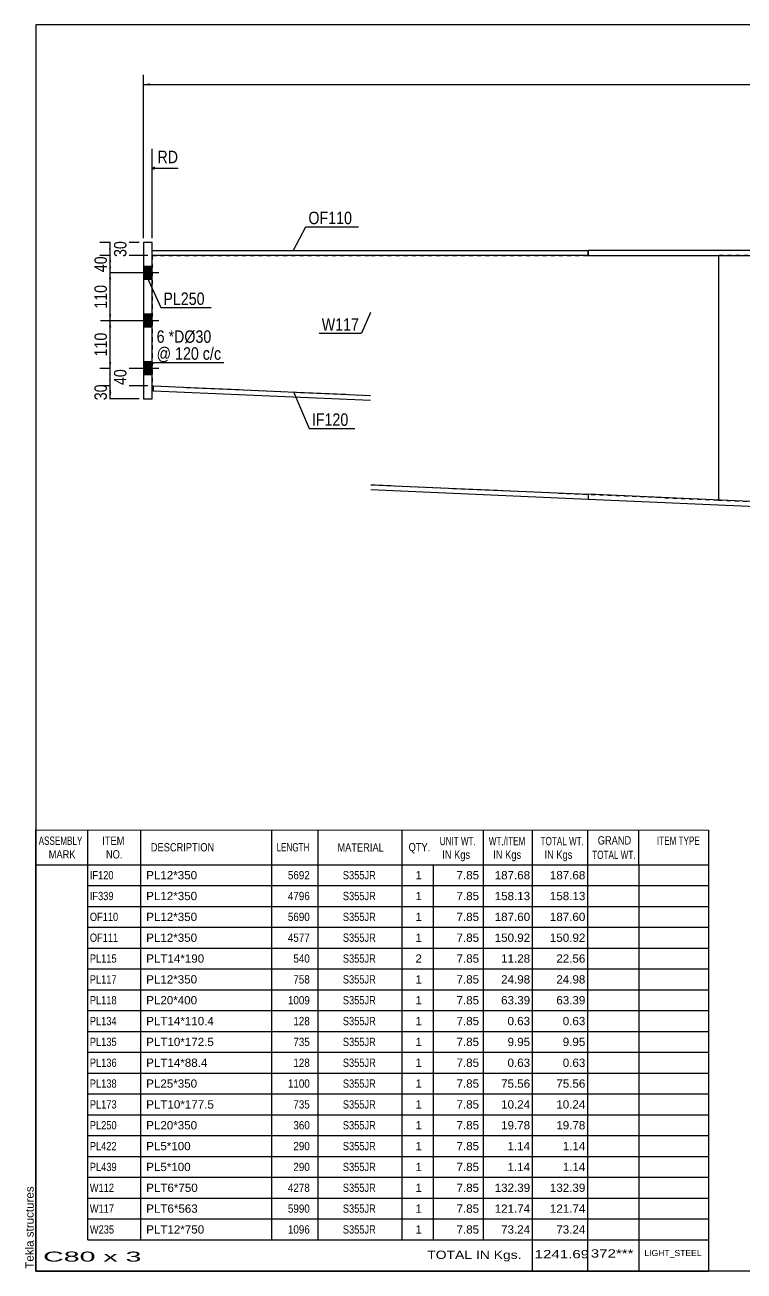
# Model space of a CAD drawing. Header units: millimetres. Extents: x -329 to 84, y -164 to 123.
# Drawn here: x -328.8 to -163.2, y -164.1 to 123 of the extents above; entities that cross this region are included whole.
import ezdxf

# ---------------------------------------------------------------- set-up
doc = ezdxf.new("R2010")
doc.units = ezdxf.units.MM
doc.linetypes.add('DXK_LINE_DOT1', pattern=[1.8814, 0.9407, -0.9407])
doc.styles.add('Arial', font='ARIAL.TTF', dxfattribs={"height": 0.2})
doc.styles.add('Arial Narrow', font='ARIALN.TTF', dxfattribs={"height": 0.2})

# ---------------------------------------------------------------- blocks, each defined once
blk = doc.blocks.new('Unknown-623327704-1210')
at = {"color": 5, "linetype": 'Continuous'}
for p, q in [((83.69, 122.96), (-326.31, 122.96)), ((-326.31, 122.96), (-326.31, -164.04)), ((83.69, -164.04), (83.69, 122.96)), ((-326.31, -164.04), (83.69, -164.04))]:
    blk.add_line(p, q, dxfattribs=at)
at = {"color": 174, "linetype": 'Continuous', "style": 'Arial'}
blk.add_text('Tekla structures', height=1.9102, rotation=90, dxfattribs=at).set_placement((-326.81, -163.54))
blk = doc.blocks.new('Part-623327704-3778 - 1231')
at = {"color": 2, "linetype": 'Continuous'}
for p, q in [((-299.25, 38.62), (-299.2, 39.81)), ((-249.25, 36.42), (-299.25, 38.62)), ((-299.2, 39.81), (-249.25, 37.62)), ((-249.15, 17.04), (-199.1, 14.84)), ((-199.15, 13.64), (-249.15, 15.84)), ((-199.1, 14.84), (-199.15, 13.64))]:
    blk.add_line(p, q, dxfattribs=at)
blk = doc.blocks.new('Part-623327704-3779 - 1231')
at = {"color": 2, "linetype": 'Continuous'}
for p, q in [((-299.5, 69.83), (-299.5, 71.03)), ((-299.5, 71.03), (-249.25, 71.03)), ((-249.25, 69.83), (-299.5, 69.83)), ((-249.15, 71.03), (-199.1, 71.03)), ((-199.1, 69.83), (-249.15, 69.83)), ((-199.1, 71.03), (-199.1, 69.83))]:
    blk.add_line(p, q, dxfattribs=at)
blk = doc.blocks.new('Part-623327704-3780 - 1231')
at = {"color": 2, "linetype": 'Continuous'}
for p, q in [((-119.1, 71.03), (-199.1, 71.03)), ((-199.1, 69.83), (-199.1, 71.03)), ((-199.1, 69.83), (-119.1, 69.83)), ((-66.99, 71.03), (-119, 71.03)), ((-119, 69.83), (-66.99, 69.83)), ((-66.99, 69.83), (-66.99, 71.03))]:
    blk.add_line(p, q, dxfattribs=at)
blk = doc.blocks.new('Part-623327704-3785 - 1231')
at = {"color": 2, "linetype": 'Continuous'}
blk.add_line((-169.1, 69.83), (-169.1, 13.52), dxfattribs=at)
at = {"color": 7, "linetype": 'DXK_LINE_DOT1'}
for p, q in [((-119.1, 69.83), (-169.1, 69.83)), ((-66.89, 69.83), (-119, 69.83)), ((-66.89, -5.17), (-66.89, 69.83)), ((-169.1, 13.52), (-119.1, 11.33)), ((-119, -2.98), (-68.97, -5.17)), ((-68.97, -5.17), (-66.89, -5.17))]:
    blk.add_line(p, q, dxfattribs=at)
blk = doc.blocks.new('Part-623327704-3794 - 1231')
at = {"color": 2, "linetype": 'Continuous'}
for p, q in [((-299.5, 72.83), (-301.5, 72.83)), ((-301.5, 72.83), (-301.5, 36.83)), ((-299.5, 36.83), (-299.5, 72.83)), ((-301.5, 36.83), (-299.5, 36.83))]:
    blk.add_line(p, q, dxfattribs=at)
blk = doc.blocks.new('Part-623327704-3796 - 1231')
at = {"color": 2, "linetype": 'Continuous'}
for p, q in [((-199.1, 14.84), (-199.15, 13.64)), ((-119.1, 11.33), (-199.1, 14.84)), ((-119.1, 10.13), (-199.15, 13.64)), ((-68.97, -5.17), (-119, -2.98)), ((-69, -6.37), (-119, -4.18)), ((-68.97, -5.17), (-45.57, -5.17)), ((-45.57, -6.37), (-69, -6.37))]:
    blk.add_line(p, q, dxfattribs=at)
at = {"color": 7, "linetype": 'DXK_LINE_DOT1'}
blk.add_line((-45.57, -5.17), (-45.57, -6.37), dxfattribs=at)
blk = doc.blocks.new('Part-623327704-3803 - 1231')
at = {"color": 7, "linetype": 'DXK_LINE_DOT1'}
for p, q in [((-299.5, 69.83), (-249.25, 69.83)), ((-299.5, 69.83), (-299.5, 39.83)), ((-249.15, 69.83), (-169.1, 69.83)), ((-299.2, 39.81), (-249.25, 37.62)), ((-249.15, 17.04), (-169.1, 13.52))]:
    blk.add_line(p, q, dxfattribs=at)
at = {"color": 2, "linetype": 'Continuous'}
for p, q in [((-169.1, 69.83), (-169.1, 13.52)), ((-299.5, 39.83), (-299.2, 39.81))]:
    blk.add_line(p, q, dxfattribs=at)
blk = doc.blocks.new('Bolt-623327704-3809 - 1231')
at = {"linetype": 'Continuous'}
for points in [[(-301.5, 67.33), (-301.5, 64.33), (-299.5, 64.33), (-299.5, 67.33)], [(-301.5, 67.33), (-301.5, 64.33), (-299.5, 64.33), (-299.5, 67.33)], [(-301.5, 56.33), (-301.5, 53.33), (-299.5, 53.33), (-299.5, 56.33)], [(-301.5, 56.33), (-301.5, 53.33), (-299.5, 53.33), (-299.5, 56.33)], [(-301.5, 45.33), (-301.5, 42.33), (-299.5, 42.33), (-299.5, 45.33)], [(-301.5, 45.33), (-301.5, 42.33), (-299.5, 42.33), (-299.5, 45.33)]]:
    blk.add_hatch(color=3, dxfattribs=at).paths.add_polyline_path(points)
at = {"color": 3, "linetype": 'Continuous'}
for p, q in [((-299.5, 67.33), (-301.5, 67.33)), ((-299.5, 67.33), (-301.5, 67.33)), ((-298, 65.83), (-301.5, 65.83)), ((-298, 65.83), (-301.5, 65.83)), ((-299.5, 64.33), (-301.5, 64.33)), ((-299.5, 64.33), (-301.5, 64.33)), ((-299.5, 56.33), (-301.5, 56.33)), ((-299.5, 56.33), (-301.5, 56.33)), ((-298, 54.83), (-301.5, 54.83)), ((-298, 54.83), (-301.5, 54.83)), ((-299.5, 53.33), (-301.5, 53.33)), ((-299.5, 53.33), (-301.5, 53.33)), ((-299.5, 45.33), (-301.5, 45.33)), ((-299.5, 45.33), (-301.5, 45.33)), ((-298, 43.83), (-301.5, 43.83)), ((-298, 43.83), (-301.5, 43.83)), ((-299.5, 42.33), (-301.5, 42.33)), ((-299.5, 42.33), (-301.5, 42.33))]:
    blk.add_line(p, q, dxfattribs=at)
blk = doc.blocks.new('StraightDimension-623327704-1827 - 1231')
at = {"linetype": 'Continuous'}
blk.add_hatch(color=7, dxfattribs=at).paths.add_polyline_path([(-68.49, 89.41), (-66.99, 89.16), (-68.49, 88.91)])
at = {"color": 7, "linetype": 'Continuous'}
for p, q in [((-66.99, 73.33), (-66.99, 93.66)), ((-78.88, 89.16), (-66.99, 89.16))]:
    blk.add_line(p, q, dxfattribs=at)
at = {"color": 0, "linetype": 'Continuous'}
blk.add_wipeout([(-292.97, 90.51), (-292.97, 94.71), (-298.91, 94.71), (-298.91, 90.51)], dxfattribs=at)
at = {"color": 7, "linetype": 'Continuous'}
for p, q in [((-299.5, 73.83), (-299.5, 94.41)), ((-299, 90.16), (-299.5, 89.91)), ((-299, 89.66), (-299.5, 89.91)), ((-293.57, 89.91), (-299.5, 89.91))]:
    blk.add_line(p, q, dxfattribs=at)
at = {"color": 3, "linetype": 'Continuous', "style": 'Arial Narrow'}
blk.add_text('RD', height=2.863, dxfattribs=at).set_placement((-298.31, 91.11))
at = {"color": 0}
blk.add_wipeout([(-67.76, 90.06), (-67.76, 94.26), (-78.11, 94.26), (-78.11, 90.06)], dxfattribs=at)
at = {"color": 3, "style": 'Arial Narrow'}
blk.add_text('10267', height=2.863, dxfattribs=at).set_placement((-77.51, 90.66))
blk = doc.blocks.new('StraightDimension-623327704-1775 - 1231')
at = {"linetype": 'Continuous'}
for points in [[(-309.45, 53.33), (-309.2, 54.83), (-308.95, 53.33)], [(-308.95, 45.33), (-309.2, 43.83), (-309.45, 45.33)]]:
    blk.add_hatch(color=7, dxfattribs=at).paths.add_polyline_path(points)
at = {"color": 7, "linetype": 'Continuous'}
for p, q in [((-300.5, 54.83), (-311.45, 54.83)), ((-309.2, 43.83), (-309.2, 54.83)), ((-300.5, 43.83), (-311.45, 43.83))]:
    blk.add_line(p, q, dxfattribs=at)
at = {"color": 0}
blk.add_wipeout([(-309.35, 52.67), (-313.55, 52.67), (-313.55, 45.99), (-309.35, 45.99)], dxfattribs=at)
at = {"color": 3, "style": 'Arial Narrow'}
blk.add_text('110', height=2.863, rotation=90.0002, dxfattribs=at).set_placement((-309.95, 46.59))
blk = doc.blocks.new('StraightDimension-623327704-1756 - 1231')
at = {"linetype": 'Continuous'}
for points in [[(-309.45, 64.33), (-309.2, 65.83), (-308.95, 64.33)], [(-308.95, 56.33), (-309.2, 54.83), (-309.45, 56.33)]]:
    blk.add_hatch(color=7, dxfattribs=at).paths.add_polyline_path(points)
at = {"color": 7, "linetype": 'Continuous'}
for p, q in [((-300.5, 65.83), (-311.45, 65.83)), ((-309.2, 54.83), (-309.2, 65.83)), ((-300.5, 54.83), (-311.45, 54.83))]:
    blk.add_line(p, q, dxfattribs=at)
at = {"color": 0}
blk.add_wipeout([(-309.35, 63.67), (-313.55, 63.67), (-313.55, 56.99), (-309.35, 56.99)], dxfattribs=at)
at = {"color": 3, "style": 'Arial Narrow'}
blk.add_text('110', height=2.863, rotation=90.0002, dxfattribs=at).set_placement((-309.95, 57.59))
blk = doc.blocks.new('StraightDimension-623327704-1898 - 1231')
at = {"linetype": 'Continuous'}
for points in [[(-300, 108.99), (-301.5, 109.24), (-300, 109.49)], [(69, 109.49), (70.5, 109.24), (69, 108.99)]]:
    blk.add_hatch(color=7, dxfattribs=at).paths.add_polyline_path(points)
at = {"color": 7, "linetype": 'Continuous'}
for p, q in [((-301.5, 73.83), (-301.5, 111.49)), ((-301.5, 109.24), (70.5, 109.24)), ((70.5, 13.49), (70.5, 111.49))]:
    blk.add_line(p, q, dxfattribs=at)
at = {"color": 0}
blk.add_wipeout([(-110.33, 109.39), (-110.33, 113.59), (-120.67, 113.59), (-120.67, 109.39)], dxfattribs=at)
at = {"color": 3, "style": 'Arial Narrow'}
blk.add_text('11662', height=2.863, dxfattribs=at).set_placement((-120.07, 109.99))
blk = doc.blocks.new('StraightDimension-623327704-1737 - 1231')
at = {"linetype": 'Continuous'}
for points in [[(-309.45, 68.33), (-309.2, 69.83), (-308.95, 68.33)], [(-308.95, 67.33), (-309.2, 65.83), (-309.45, 67.33)]]:
    blk.add_hatch(color=7, dxfattribs=at).paths.add_polyline_path(points)
at = {"color": 7, "linetype": 'Continuous'}
for p, q in [((-300.5, 69.83), (-311.45, 69.83)), ((-309.2, 65.83), (-309.2, 69.83)), ((-300.5, 65.83), (-311.45, 65.83))]:
    blk.add_line(p, q, dxfattribs=at)
at = {"color": 0}
blk.add_wipeout([(-309.35, 70.26), (-313.55, 70.26), (-313.55, 65.4), (-309.35, 65.4)], dxfattribs=at)
at = {"color": 3, "style": 'Arial Narrow'}
blk.add_text('40', height=2.863, rotation=90.0002, dxfattribs=at).set_placement((-309.95, 66))
blk = doc.blocks.new('StraightDimension-623327704-1722 - 1231')
at = {"linetype": 'Continuous'}
for points in [[(-309.45, 71.33), (-309.2, 72.83), (-308.95, 71.33)], [(-308.95, 71.33), (-309.2, 69.83), (-309.45, 71.33)]]:
    blk.add_hatch(color=7, dxfattribs=at).paths.add_polyline_path(points)
at = {"color": 7, "linetype": 'Continuous'}
for p, q in [((-302.5, 72.83), (-311.6, 72.83)), ((-309.2, 69.83), (-309.2, 72.83)), ((-300.5, 69.83), (-311.6, 69.83))]:
    blk.add_line(p, q, dxfattribs=at)
at = {"color": 0}
blk.add_wipeout([(-304.85, 73.76), (-309.05, 73.76), (-309.05, 68.9), (-304.85, 68.9)], dxfattribs=at)
at = {"color": 3, "style": 'Arial Narrow'}
blk.add_text('30', height=2.863, rotation=90.0002, dxfattribs=at).set_placement((-305.45, 69.5))
blk = doc.blocks.new('StraightDimension-623327704-1813 - 1231')
at = {"linetype": 'Continuous'}
for points in [[(-309.45, 38.33), (-309.2, 39.83), (-308.95, 38.33)], [(-308.95, 38.33), (-309.2, 36.83), (-309.45, 38.33)]]:
    blk.add_hatch(color=7, dxfattribs=at).paths.add_polyline_path(points)
at = {"color": 7, "linetype": 'Continuous'}
for p, q in [((-300.5, 39.83), (-311.45, 39.83)), ((-309.2, 36.83), (-309.2, 39.83)), ((-302.5, 36.83), (-311.45, 36.83))]:
    blk.add_line(p, q, dxfattribs=at)
at = {"color": 0}
blk.add_wipeout([(-309.35, 40.76), (-313.55, 40.76), (-313.55, 35.9), (-309.35, 35.9)], dxfattribs=at)
at = {"color": 3, "style": 'Arial Narrow'}
blk.add_text('30', height=2.863, rotation=90.0002, dxfattribs=at).set_placement((-309.95, 36.5))
blk = doc.blocks.new('StraightDimension-623327704-1792 - 1231')
at = {"linetype": 'Continuous'}
for points in [[(-309.45, 42.33), (-309.2, 43.83), (-308.95, 42.33)], [(-308.95, 41.33), (-309.2, 39.83), (-309.45, 41.33)]]:
    blk.add_hatch(color=7, dxfattribs=at).paths.add_polyline_path(points)
at = {"color": 7, "linetype": 'Continuous'}
for p, q in [((-300.5, 43.83), (-311.6, 43.83)), ((-309.2, 39.83), (-309.2, 43.83)), ((-300.5, 39.83), (-311.6, 39.83))]:
    blk.add_line(p, q, dxfattribs=at)
at = {"color": 0}
blk.add_wipeout([(-304.85, 44.26), (-309.05, 44.26), (-309.05, 39.4), (-304.85, 39.4)], dxfattribs=at)
at = {"color": 3, "style": 'Arial Narrow'}
blk.add_text('40', height=2.863, rotation=90.0002, dxfattribs=at).set_placement((-305.45, 40))
blk = doc.blocks.new('CBS_BOM-623327704-4523')
at = {"color": 7, "linetype": 'Continuous'}
for p, q in [((-326.34, -70.47), (-326.34, -62.47)), ((-326.34, -62.47), (-171.42, -62.48)), ((-314.34, -70.47), (-314.34, -62.47)), ((-302.15, -70.47), (-302.15, -62.47)), ((-271.99, -70.47), (-271.99, -62.47)), ((-261.31, -70.47), (-261.31, -62.47)), ((-241.99, -70.47), (-241.99, -62.47)), ((-223.19, -70.47), (-223.19, -62.47)), ((-211.98, -70.47), (-211.98, -62.47)), ((-199.19, -70.47), (-199.19, -62.47)), ((-187.44, -70.47), (-187.44, -62.47)), ((-171.42, -62.48), (-171.42, -70.47)), ((-326.34, -70.47), (-171.42, -70.47)), ((-326.34, -75.27), (-326.34, -70.47)), ((-314.34, -75.27), (-314.34, -70.47)), ((-302.15, -75.27), (-302.15, -70.47)), ((-271.99, -75.27), (-271.99, -70.47)), ((-261.31, -75.27), (-261.31, -70.47)), ((-241.99, -75.27), (-241.99, -70.47)), ((-234.73, -75.27), (-234.73, -70.47)), ((-223.19, -75.27), (-223.19, -70.47)), ((-211.98, -75.27), (-211.98, -70.47)), ((-199.19, -75.27), (-199.19, -70.47)), ((-187.42, -75.27), (-187.42, -70.47)), ((-171.42, -70.48), (-171.42, -75.27)), ((-326.34, -80.07), (-326.34, -75.27)), ((-314.34, -75.27), (-171.42, -75.27)), ((-314.34, -80.07), (-314.34, -75.27)), ((-302.15, -80.07), (-302.15, -75.27)), ((-271.99, -80.07), (-271.99, -75.27)), ((-261.31, -80.07), (-261.31, -75.27)), ((-241.99, -80.07), (-241.99, -75.27)), ((-234.73, -80.07), (-234.73, -75.27)), ((-223.19, -80.07), (-223.19, -75.27)), ((-211.98, -80.07), (-211.98, -75.27)), ((-199.19, -80.07), (-199.19, -75.27)), ((-187.42, -80.07), (-187.42, -75.27)), ((-171.42, -75.28), (-171.42, -80.07)), ((-326.34, -84.87), (-326.34, -80.07)), ((-314.34, -80.07), (-171.42, -80.07)), ((-314.34, -84.87), (-314.34, -80.07)), ((-302.15, -84.87), (-302.15, -80.07)), ((-271.99, -84.87), (-271.99, -80.07)), ((-261.31, -84.87), (-261.31, -80.07)), ((-241.99, -84.87), (-241.99, -80.07)), ((-234.73, -84.87), (-234.73, -80.07)), ((-223.19, -84.87), (-223.19, -80.07)), ((-211.98, -84.87), (-211.98, -80.07)), ((-199.19, -84.87), (-199.19, -80.07)), ((-187.42, -84.87), (-187.42, -80.07)), ((-171.42, -80.08), (-171.42, -84.87)), ((-326.34, -89.67), (-326.34, -84.87)), ((-314.34, -84.87), (-171.42, -84.87)), ((-314.34, -89.67), (-314.34, -84.87)), ((-302.15, -89.67), (-302.15, -84.87)), ((-271.99, -89.67), (-271.99, -84.87)), ((-261.31, -89.67), (-261.31, -84.87)), ((-241.99, -89.67), (-241.99, -84.87)), ((-234.73, -89.67), (-234.73, -84.87)), ((-223.19, -89.67), (-223.19, -84.87)), ((-211.98, -89.67), (-211.98, -84.87)), ((-199.19, -89.67), (-199.19, -84.87)), ((-187.42, -89.67), (-187.42, -84.87)), ((-171.42, -84.88), (-171.42, -89.67)), ((-326.34, -94.47), (-326.34, -89.67)), ((-314.34, -89.67), (-171.42, -89.67)), ((-314.34, -94.47), (-314.34, -89.67)), ((-302.15, -94.47), (-302.15, -89.67)), ((-271.99, -94.47), (-271.99, -89.67)), ((-261.31, -94.47), (-261.31, -89.67)), ((-241.99, -94.47), (-241.99, -89.67)), ((-234.73, -94.47), (-234.73, -89.67)), ((-223.19, -94.47), (-223.19, -89.67)), ((-211.98, -94.47), (-211.98, -89.67)), ((-199.19, -94.47), (-199.19, -89.67)), ((-187.42, -94.47), (-187.42, -89.67)), ((-171.42, -89.68), (-171.42, -94.47)), ((-326.34, -99.27), (-326.34, -94.47)), ((-314.34, -94.47), (-171.42, -94.47)), ((-314.34, -99.27), (-314.34, -94.47)), ((-302.15, -99.27), (-302.15, -94.47)), ((-271.99, -99.27), (-271.99, -94.47)), ((-261.31, -99.27), (-261.31, -94.47)), ((-241.99, -99.27), (-241.99, -94.47)), ((-234.73, -99.27), (-234.73, -94.47)), ((-223.19, -99.27), (-223.19, -94.47)), ((-211.98, -99.27), (-211.98, -94.47)), ((-199.19, -99.27), (-199.19, -94.47)), ((-187.42, -99.27), (-187.42, -94.47)), ((-171.42, -94.48), (-171.42, -99.27)), ((-326.34, -104.07), (-326.34, -99.27)), ((-314.34, -99.27), (-171.42, -99.27)), ((-314.34, -104.07), (-314.34, -99.27)), ((-302.15, -104.07), (-302.15, -99.27)), ((-271.99, -104.07), (-271.99, -99.27)), ((-261.31, -104.07), (-261.31, -99.27)), ((-241.99, -104.07), (-241.99, -99.27)), ((-234.73, -104.07), (-234.73, -99.27)), ((-223.19, -104.07), (-223.19, -99.27)), ((-211.98, -104.07), (-211.98, -99.27)), ((-199.19, -104.07), (-199.19, -99.27)), ((-187.42, -104.07), (-187.42, -99.27)), ((-171.42, -99.28), (-171.42, -104.07)), ((-326.34, -108.87), (-326.34, -104.07)), ((-314.34, -104.07), (-171.42, -104.07)), ((-314.34, -108.87), (-314.34, -104.07)), ((-302.15, -108.87), (-302.15, -104.07)), ((-271.99, -108.87), (-271.99, -104.07)), ((-261.31, -108.87), (-261.31, -104.07)), ((-241.99, -108.87), (-241.99, -104.07)), ((-234.73, -108.87), (-234.73, -104.07)), ((-223.19, -108.87), (-223.19, -104.07)), ((-211.98, -108.87), (-211.98, -104.07)), ((-199.19, -108.87), (-199.19, -104.07)), ((-187.42, -108.87), (-187.42, -104.07)), ((-171.42, -104.08), (-171.42, -108.87)), ((-326.34, -113.67), (-326.34, -108.87)), ((-314.34, -108.87), (-171.42, -108.87)), ((-314.34, -113.67), (-314.34, -108.87)), ((-302.15, -113.67), (-302.15, -108.87)), ((-271.99, -113.67), (-271.99, -108.87)), ((-261.31, -113.67), (-261.31, -108.87)), ((-241.99, -113.67), (-241.99, -108.87)), ((-234.73, -113.67), (-234.73, -108.87)), ((-223.19, -113.67), (-223.19, -108.87)), ((-211.98, -113.67), (-211.98, -108.87)), ((-199.19, -113.67), (-199.19, -108.87)), ((-187.42, -113.67), (-187.42, -108.87)), ((-171.42, -108.88), (-171.42, -113.67)), ((-326.34, -118.47), (-326.34, -113.67)), ((-314.34, -113.67), (-171.42, -113.67)), ((-314.34, -118.47), (-314.34, -113.67)), ((-302.15, -118.47), (-302.15, -113.67)), ((-271.99, -118.47), (-271.99, -113.67)), ((-261.31, -118.47), (-261.31, -113.67)), ((-241.99, -118.47), (-241.99, -113.67)), ((-234.73, -118.47), (-234.73, -113.67)), ((-223.19, -118.47), (-223.19, -113.67)), ((-211.98, -118.47), (-211.98, -113.67)), ((-199.19, -118.47), (-199.19, -113.67)), ((-187.42, -118.47), (-187.42, -113.67)), ((-171.42, -113.68), (-171.42, -118.47)), ((-326.34, -123.27), (-326.34, -118.47)), ((-314.34, -118.47), (-171.42, -118.47)), ((-314.34, -123.27), (-314.34, -118.47)), ((-302.15, -123.27), (-302.15, -118.47)), ((-271.99, -123.27), (-271.99, -118.47)), ((-261.31, -123.27), (-261.31, -118.47)), ((-241.99, -123.27), (-241.99, -118.47)), ((-234.73, -123.27), (-234.73, -118.47)), ((-223.19, -123.27), (-223.19, -118.47)), ((-211.98, -123.27), (-211.98, -118.47)), ((-199.19, -123.27), (-199.19, -118.47)), ((-187.42, -123.27), (-187.42, -118.47)), ((-171.42, -118.48), (-171.42, -123.27)), ((-326.34, -128.07), (-326.34, -123.27)), ((-314.34, -123.27), (-171.42, -123.27)), ((-314.34, -128.07), (-314.34, -123.27)), ((-302.15, -128.07), (-302.15, -123.27)), ((-271.99, -128.07), (-271.99, -123.27)), ((-261.31, -128.07), (-261.31, -123.27)), ((-241.99, -128.07), (-241.99, -123.27)), ((-234.73, -128.07), (-234.73, -123.27)), ((-223.19, -128.07), (-223.19, -123.27)), ((-211.98, -128.07), (-211.98, -123.27)), ((-199.19, -128.07), (-199.19, -123.27)), ((-187.42, -128.07), (-187.42, -123.27)), ((-171.42, -123.28), (-171.42, -128.07)), ((-326.34, -132.87), (-326.34, -128.07)), ((-314.34, -128.07), (-171.42, -128.07)), ((-314.34, -132.87), (-314.34, -128.07)), ((-302.15, -132.87), (-302.15, -128.07)), ((-271.99, -132.87), (-271.99, -128.07)), ((-261.31, -132.87), (-261.31, -128.07)), ((-241.99, -132.87), (-241.99, -128.07)), ((-234.73, -132.87), (-234.73, -128.07)), ((-223.19, -132.87), (-223.19, -128.07)), ((-211.98, -132.87), (-211.98, -128.07)), ((-199.19, -132.87), (-199.19, -128.07)), ((-187.42, -132.87), (-187.42, -128.07)), ((-171.42, -128.08), (-171.42, -132.87)), ((-326.34, -137.67), (-326.34, -132.87)), ((-314.34, -132.87), (-171.42, -132.87)), ((-314.34, -137.67), (-314.34, -132.87)), ((-302.15, -137.67), (-302.15, -132.87)), ((-271.99, -137.67), (-271.99, -132.87)), ((-261.31, -137.67), (-261.31, -132.87)), ((-241.99, -137.67), (-241.99, -132.87)), ((-234.73, -137.67), (-234.73, -132.87)), ((-223.19, -137.67), (-223.19, -132.87)), ((-211.98, -137.67), (-211.98, -132.87)), ((-199.19, -137.67), (-199.19, -132.87)), ((-187.42, -137.67), (-187.42, -132.87)), ((-171.42, -132.88), (-171.42, -137.67)), ((-326.34, -142.47), (-326.34, -137.67)), ((-314.34, -137.67), (-171.42, -137.67)), ((-314.34, -142.47), (-314.34, -137.67)), ((-302.15, -142.47), (-302.15, -137.67)), ((-271.99, -142.47), (-271.99, -137.67)), ((-261.31, -142.47), (-261.31, -137.67)), ((-241.99, -142.47), (-241.99, -137.67)), ((-234.73, -142.47), (-234.73, -137.67)), ((-223.19, -142.47), (-223.19, -137.67)), ((-211.98, -142.47), (-211.98, -137.67)), ((-199.19, -142.47), (-199.19, -137.67)), ((-187.42, -142.47), (-187.42, -137.67)), ((-171.42, -137.68), (-171.42, -142.47)), ((-326.34, -147.27), (-326.34, -142.47)), ((-314.34, -142.47), (-171.42, -142.47)), ((-314.34, -147.27), (-314.34, -142.47)), ((-302.15, -147.27), (-302.15, -142.47)), ((-271.99, -147.27), (-271.99, -142.47)), ((-261.31, -147.27), (-261.31, -142.47)), ((-241.99, -147.27), (-241.99, -142.47)), ((-234.73, -147.27), (-234.73, -142.47)), ((-223.19, -147.27), (-223.19, -142.47)), ((-211.98, -147.27), (-211.98, -142.47)), ((-199.19, -147.27), (-199.19, -142.47)), ((-187.42, -147.27), (-187.42, -142.47)), ((-171.42, -142.48), (-171.42, -147.27)), ((-326.34, -152.07), (-326.34, -147.27)), ((-314.34, -147.27), (-171.42, -147.27)), ((-314.34, -152.07), (-314.34, -147.27)), ((-302.15, -152.07), (-302.15, -147.27)), ((-271.99, -152.07), (-271.99, -147.27)), ((-261.31, -152.07), (-261.31, -147.27)), ((-241.99, -152.07), (-241.99, -147.27)), ((-234.73, -152.07), (-234.73, -147.27)), ((-223.19, -152.07), (-223.19, -147.27)), ((-211.98, -152.07), (-211.98, -147.27)), ((-199.19, -152.07), (-199.19, -147.27)), ((-187.42, -152.07), (-187.42, -147.27)), ((-171.42, -147.28), (-171.42, -152.07)), ((-326.34, -156.87), (-326.34, -152.07)), ((-314.34, -152.07), (-171.42, -152.07)), ((-314.34, -156.87), (-314.34, -152.07)), ((-302.15, -156.87), (-302.15, -152.07)), ((-271.99, -156.87), (-271.99, -152.07)), ((-261.31, -156.87), (-261.31, -152.07)), ((-241.99, -156.87), (-241.99, -152.07)), ((-234.73, -156.87), (-234.73, -152.07)), ((-223.19, -156.87), (-223.19, -152.07)), ((-211.98, -156.87), (-211.98, -152.07)), ((-199.19, -156.87), (-199.19, -152.07)), ((-187.42, -156.87), (-187.42, -152.07)), ((-171.42, -152.08), (-171.42, -156.87)), ((-326.34, -164.07), (-326.34, -156.89)), ((-314.34, -156.87), (-171.42, -156.87)), ((-211.98, -164.07), (-211.98, -156.89)), ((-199.19, -164.07), (-199.19, -156.89)), ((-187.38, -164.07), (-187.38, -156.89)), ((-171.42, -156.87), (-171.42, -164.07)), ((-326.34, -164.07), (-171.42, -164.07))]:
    blk.add_line(p, q, dxfattribs=at)
at = {"color": 3, "linetype": 'Continuous', "style": 'Arial'}
for s, height, width, p in [('ASSEMBLY', 1.91, 0.7, (-325.66, -65.9)), ('ITEM', 1.91, 0.8, (-311.01, -65.9)), ('DESCRIPTION', 1.9102, 0.8, (-299.83, -67.41)), ('LENGTH', 1.91, 0.7, (-270.88, -67.41)), ('MATERIAL', 1.91, 0.8, (-256.86, -67.45)), ('QTY.', 1.91, 0.8, (-240.47, -67.37)), ('UNIT WT.', 1.91, 0.7, (-233.3, -65.98)), ('WT./ITEM', 1.91, 0.7, (-222.01, -65.98)), ('TOTAL WT.', 1.91, 0.7, (-210.07, -65.98)), ('GRAND', 1.91, 0.8, (-196.92, -65.82)), ('ITEM TYPE', 1.91, 0.7, (-183.28, -65.9)), ('MARK', 1.91, 0.8, (-323.34, -69.04)), ('NO.', 1.91, 0.8, (-310.16, -69.04)), ('IN Kgs', 1.91, 0.8, (-232.72, -69.11)), ('IN Kgs', 1.91, 0.8, (-220.97, -69.11)), ('IN Kgs', 1.91, 0.8, (-209.18, -69.11)), ('TOTAL WT.', 1.91, 0.7, (-198.18, -69.16))]:
    blk.add_text(s, height=height, dxfattribs=dict(at, width=width)).set_placement(p)
at = {"color": 7, "linetype": 'Continuous', "style": 'Arial'}
for s, width, p in [('IF120', 0.8, (-313.88, -73.84)), ('5692', 0.85, (-268.27, -73.84)), ('S355JR', 0.8, (-255.62, -73.84)), ('IF339', 0.8, (-313.88, -78.64)), ('4796', 0.85, (-268.27, -78.64)), ('S355JR', 0.8, (-255.62, -78.64)), ('OF110', 0.8, (-313.88, -83.44)), ('5690', 0.85, (-268.27, -83.44)), ('S355JR', 0.8, (-255.62, -83.44)), ('OF111', 0.8, (-313.88, -88.24)), ('4577', 0.85, (-268.27, -88.24)), ('S355JR', 0.8, (-255.62, -88.24)), ('PL115', 0.8, (-313.88, -93.04)), ('540', 0.85, (-267.01, -93.04)), ('S355JR', 0.8, (-255.62, -93.04)), ('PL117', 0.8, (-313.88, -97.84)), ('758', 0.85, (-267.01, -97.84)), ('S355JR', 0.8, (-255.62, -97.84)), ('PL118', 0.8, (-313.88, -102.64)), ('1009', 0.85, (-268.27, -102.64)), ('S355JR', 0.8, (-255.62, -102.64)), ('PL134', 0.8, (-313.88, -107.44)), ('128', 0.85, (-267.01, -107.44)), ('S355JR', 0.8, (-255.62, -107.44)), ('PL135', 0.8, (-313.88, -112.24)), ('735', 0.85, (-267.01, -112.24)), ('S355JR', 0.8, (-255.62, -112.24)), ('PL136', 0.8, (-313.88, -117.04)), ('128', 0.85, (-267.01, -117.04)), ('S355JR', 0.8, (-255.62, -117.04)), ('PL138', 0.8, (-313.88, -121.84)), ('1100', 0.85, (-268.27, -121.84)), ('S355JR', 0.8, (-255.62, -121.84)), ('PL173', 0.8, (-313.88, -126.64)), ('735', 0.85, (-267.01, -126.64)), ('S355JR', 0.8, (-255.62, -126.64)), ('PL250', 0.8, (-313.88, -131.44)), ('360', 0.85, (-267.01, -131.44)), ('S355JR', 0.8, (-255.62, -131.44)), ('PL422', 0.8, (-313.88, -136.24)), ('290', 0.85, (-267.01, -136.24)), ('S355JR', 0.8, (-255.62, -136.24)), ('PL439', 0.8, (-313.88, -141.04)), ('290', 0.85, (-267.01, -141.04)), ('S355JR', 0.8, (-255.62, -141.04)), ('W112', 0.8, (-313.88, -145.84)), ('4278', 0.85, (-268.27, -145.84)), ('S355JR', 0.8, (-255.62, -145.84)), ('W117', 0.8, (-313.88, -150.64)), ('5990', 0.85, (-268.27, -150.64)), ('S355JR', 0.8, (-255.62, -150.64)), ('W235', 0.8, (-313.88, -155.44)), ('1096', 0.85, (-268.27, -155.44)), ('S355JR', 0.8, (-255.62, -155.44))]:
    blk.add_text(s, height=1.91, dxfattribs=dict(at, width=width)).set_placement(p)
for s, height, p in [('PL12*350', 1.91, (-300.9, -73.84)), ('1', 1.91, (-238.9, -73.84)), ('7.85', 1.91, (-229.44, -73.84)), ('187.68', 1.91, (-220.65, -73.84)), ('187.68', 1.91, (-207.94, -73.84)), ('PL12*350', 1.91, (-300.9, -78.64)), ('1', 1.91, (-238.9, -78.64)), ('7.85', 1.91, (-229.44, -78.64)), ('158.13', 1.91, (-220.65, -78.64)), ('158.13', 1.91, (-207.94, -78.64)), ('PL12*350', 1.91, (-300.9, -83.44)), ('1', 1.91, (-238.9, -83.44)), ('7.85', 1.91, (-229.44, -83.44)), ('187.60', 1.91, (-220.65, -83.44)), ('187.60', 1.91, (-207.94, -83.44)), ('PL12*350', 1.91, (-300.9, -88.24)), ('1', 1.91, (-238.9, -88.24)), ('7.85', 1.91, (-229.44, -88.24)), ('150.92', 1.91, (-220.65, -88.24)), ('150.92', 1.91, (-207.94, -88.24)), ('PLT14*190', 1.91, (-300.9, -93.04)), ('2', 1.91, (-238.9, -93.04)), ('7.85', 1.91, (-229.44, -93.04)), ('11.28', 1.91, (-219.17, -93.04)), ('22.56', 1.91, (-206.46, -93.04)), ('PL12*350', 1.91, (-300.9, -97.84)), ('1', 1.91, (-238.9, -97.84)), ('7.85', 1.91, (-229.44, -97.84)), ('24.98', 1.91, (-219.17, -97.84)), ('24.98', 1.91, (-206.46, -97.84)), ('PL20*400', 1.91, (-300.9, -102.64)), ('1', 1.91, (-238.9, -102.64)), ('7.85', 1.91, (-229.44, -102.64)), ('63.39', 1.91, (-219.17, -102.64)), ('63.39', 1.91, (-206.46, -102.64)), ('PLT14*110.4', 1.9102, (-300.9, -107.44)), ('1', 1.91, (-238.9, -107.44)), ('7.85', 1.91, (-229.44, -107.44)), ('0.63', 1.91, (-217.69, -107.44)), ('0.63', 1.91, (-204.98, -107.44)), ('PLT10*172.5', 1.9102, (-300.9, -112.24)), ('1', 1.91, (-238.9, -112.24)), ('7.85', 1.91, (-229.44, -112.24)), ('9.95', 1.91, (-217.69, -112.24)), ('9.95', 1.91, (-204.98, -112.24)), ('PLT14*88.4', 1.91, (-300.9, -117.04)), ('1', 1.91, (-238.9, -117.04)), ('7.85', 1.91, (-229.44, -117.04)), ('0.63', 1.91, (-217.69, -117.04)), ('0.63', 1.91, (-204.98, -117.04)), ('PL25*350', 1.91, (-300.9, -121.84)), ('1', 1.91, (-238.9, -121.84)), ('7.85', 1.91, (-229.44, -121.84)), ('75.56', 1.91, (-219.17, -121.84)), ('75.56', 1.91, (-206.46, -121.84)), ('PLT10*177.5', 1.9102, (-300.9, -126.64)), ('1', 1.91, (-238.9, -126.64)), ('7.85', 1.91, (-229.44, -126.64)), ('10.24', 1.91, (-219.17, -126.64)), ('10.24', 1.91, (-206.46, -126.64)), ('PL20*350', 1.91, (-300.9, -131.44)), ('1', 1.91, (-238.9, -131.44)), ('7.85', 1.91, (-229.44, -131.44)), ('19.78', 1.91, (-219.17, -131.44)), ('19.78', 1.91, (-206.46, -131.44)), ('PL5*100', 1.91, (-300.9, -136.24)), ('1', 1.91, (-238.9, -136.24)), ('7.85', 1.91, (-229.44, -136.24)), ('1.14', 1.91, (-217.69, -136.24)), ('1.14', 1.91, (-204.98, -136.24)), ('PL5*100', 1.91, (-300.9, -141.04)), ('1', 1.91, (-238.9, -141.04)), ('7.85', 1.91, (-229.44, -141.04)), ('1.14', 1.91, (-217.69, -141.04)), ('1.14', 1.91, (-204.98, -141.04)), ('PLT6*750', 1.91, (-300.9, -145.84)), ('1', 1.91, (-238.9, -145.84)), ('7.85', 1.91, (-229.44, -145.84)), ('132.39', 1.91, (-220.65, -145.84)), ('132.39', 1.91, (-207.94, -145.84)), ('PLT6*563', 1.91, (-300.9, -150.64)), ('1', 1.91, (-238.9, -150.64)), ('7.85', 1.91, (-229.44, -150.64)), ('121.74', 1.91, (-220.65, -150.64)), ('121.74', 1.91, (-207.94, -150.64)), ('PLT12*750', 1.91, (-300.9, -155.44)), ('1', 1.91, (-238.9, -155.44)), ('7.85', 1.91, (-229.44, -155.44)), ('73.24', 1.91, (-219.17, -155.44)), ('73.24', 1.91, (-206.46, -155.44))]:
    blk.add_text(s, height=height, dxfattribs=at).set_placement(p)
at = {"color": 6, "linetype": 'Continuous', "style": 'Arial'}
for s, height, width, p in [('C80 x 3', 2.292, 2.05, (-324.62, -161.88)), ('TOTAL IN Kgs.', 1.9102, 1.2, (-236.18, -161.28)), ('1241.69', 1.91, 1.3, (-211.45, -161.13)), ('372***', 1.91, 1.3, (-198.52, -160.97))]:
    blk.add_text(s, height=height, dxfattribs=dict(at, width=width)).set_placement(p)
blk.add_text('LIGHT_STEEL', height=1.4135, dxfattribs=at).set_placement((-186.17, -160.62))
blk = doc.blocks.new('Mark-623327704-1251 - 1231')
at = {"color": 0}
blk.add_wipeout([(-253.49, 77.07), (-253.49, 80.07), (-263.54, 80.07), (-263.54, 77.07)], dxfattribs=at)
blk.add_wipeout([(-253.49, 77.07), (-253.49, 80.07), (-263.54, 80.07), (-263.54, 77.07)], dxfattribs=at)
at = {"color": 7, "linetype": 'Continuous'}
for p, q in [((-267.08, 70.92), (-264.14, 76.47)), ((-264.14, 76.47), (-251.99, 76.47))]:
    blk.add_line(p, q, dxfattribs=at)
at = {"color": 3, "style": 'Arial Narrow'}
blk.add_text('OF110', height=2.863, dxfattribs=at).set_placement((-263.54, 77.07))
blk = doc.blocks.new('Mark-623327704-1359 - 1231')
at = {"color": 0}
blk.add_wipeout([(-254.35, 30.62), (-254.35, 33.62), (-262.75, 33.62), (-262.75, 30.62)], dxfattribs=at)
blk.add_wipeout([(-254.35, 30.62), (-254.35, 33.62), (-262.75, 33.62), (-262.75, 30.62)], dxfattribs=at)
at = {"color": 7, "linetype": 'Continuous'}
for p, q in [((-266.94, 38.3), (-263.35, 30.02)), ((-263.35, 30.02), (-252.85, 30.02))]:
    blk.add_line(p, q, dxfattribs=at)
at = {"color": 3, "style": 'Arial Narrow'}
blk.add_text('IF120', height=2.863, dxfattribs=at).set_placement((-262.75, 30.62))
blk = doc.blocks.new('Mark-623327704-1397 - 1231')
at = {"color": 0}
blk.add_wipeout([(-251.89, 52.53), (-251.89, 55.53), (-260.48, 55.53), (-260.48, 52.53)], dxfattribs=at)
blk.add_wipeout([(-251.89, 52.53), (-251.89, 55.53), (-260.48, 55.53), (-260.48, 52.53)], dxfattribs=at)
at = {"color": 7, "linetype": 'Continuous'}
for p in [(-249.25, 56.71), (-261.08, 51.93)]:
    blk.add_line(p, (-251.29, 51.93), dxfattribs=at)
at = {"color": 3, "style": 'Arial Narrow'}
blk.add_text('W117', height=2.863, dxfattribs=at).set_placement((-260.48, 52.53))
blk = doc.blocks.new('Mark-623327704-3856 - 1231')
at = {"color": 0}
blk.add_wipeout([(-287.43, 58.46), (-287.43, 61.46), (-296.94, 61.46), (-296.94, 58.46)], dxfattribs=at)
blk.add_wipeout([(-287.43, 58.46), (-287.43, 61.46), (-296.94, 61.46), (-296.94, 58.46)], dxfattribs=at)
at = {"color": 7, "linetype": 'Continuous'}
for p, q in [((-301.07, 65.6), (-297.54, 57.86)), ((-297.54, 57.86), (-285.93, 57.86))]:
    blk.add_line(p, q, dxfattribs=at)
at = {"color": 3, "style": 'Arial Narrow'}
blk.add_text('PL250', height=2.863, dxfattribs=at).set_placement((-296.94, 58.46))
blk = doc.blocks.new('Mark-623327704-3887 - 1231')
at = {"color": 0}
blk.add_wipeout([(-296.66, 49.74), (-296.66, 52.74), (-298.49, 52.74), (-298.49, 49.74)], dxfattribs=at)
blk.add_wipeout([(-296.66, 49.74), (-296.66, 52.74), (-298.49, 52.74), (-298.49, 49.74)], dxfattribs=at)
blk.add_wipeout([(-292.11, 49.74), (-292.11, 52.74), (-295.76, 52.74), (-295.76, 49.74)], dxfattribs=at)
blk.add_wipeout([(-292.11, 49.74), (-292.11, 52.74), (-295.76, 52.74), (-295.76, 49.74)], dxfattribs=at)
blk.add_wipeout([(-285.89, 49.74), (-285.89, 52.74), (-292.11, 52.74), (-292.11, 49.74)], dxfattribs=at)
blk.add_wipeout([(-285.89, 49.74), (-285.89, 52.74), (-292.11, 52.74), (-292.11, 49.74)], dxfattribs=at)
blk.add_wipeout([(-283.64, 45.84), (-283.64, 48.84), (-298.49, 48.84), (-298.49, 45.84)], dxfattribs=at)
blk.add_wipeout([(-283.64, 45.84), (-283.64, 48.84), (-298.49, 48.84), (-298.49, 45.84)], dxfattribs=at)
at = {"color": 7, "linetype": 'Continuous'}
for p, q in [((-300.5, 43.83), (-299.09, 45.24)), ((-299.09, 45.24), (-283.04, 45.24))]:
    blk.add_line(p, q, dxfattribs=at)
at = {"color": 3, "style": 'Arial Narrow'}
for s, height, p in [('6', 2.86, (-298.49, 49.74)), ('*D', 2.863, (-295.76, 49.74)), ('Ø30', 2.863, (-292.11, 49.74)), ('@ 120 c/', 2.863, (-298.49, 45.84)), ('c', 2.86, (-285.28, 45.84))]:
    blk.add_text(s, height=height, dxfattribs=at).set_placement(p)

msp = doc.modelspace()

# ---------------------------------------------------------------- block references
for name in ['Unknown-623327704-1210', 'Part-623327704-3794 - 1231', 'Part-623327704-3779 - 1231', 'Part-623327704-3803 - 1231', 'Part-623327704-3780 - 1231', 'Part-623327704-3785 - 1231', 'Bolt-623327704-3809 - 1231', 'Part-623327704-3778 - 1231', 'Part-623327704-3796 - 1231', 'CBS_BOM-623327704-4523']:
    msp.add_blockref(name, (0, 0))

# ---------------------------------------------------------------- next in the draw order: block references
for name in ['StraightDimension-623327704-1827 - 1231', 'StraightDimension-623327704-1775 - 1231']:
    msp.add_blockref(name, (0, 0))

# ---------------------------------------------------------------- next in the draw order: block references
msp.add_blockref('StraightDimension-623327704-1756 - 1231', (0, 0))

# ---------------------------------------------------------------- next in the draw order: block references
msp.add_blockref('StraightDimension-623327704-1898 - 1231', (0, 0))

# ---------------------------------------------------------------- next in the draw order: block references
for name in ['Mark-623327704-1251 - 1231', 'StraightDimension-623327704-1737 - 1231', 'Mark-623327704-1397 - 1231', 'StraightDimension-623327704-1813 - 1231', 'Mark-623327704-1359 - 1231']:
    msp.add_blockref(name, (0, 0))

# ---------------------------------------------------------------- next in the draw order: block references
for name in ['StraightDimension-623327704-1722 - 1231', 'Mark-623327704-3856 - 1231', 'StraightDimension-623327704-1792 - 1231']:
    msp.add_blockref(name, (0, 0))

# ---------------------------------------------------------------- next in the draw order: block references
msp.add_blockref('Mark-623327704-3887 - 1231', (0, 0))

doc.saveas('drawing.dxf')
